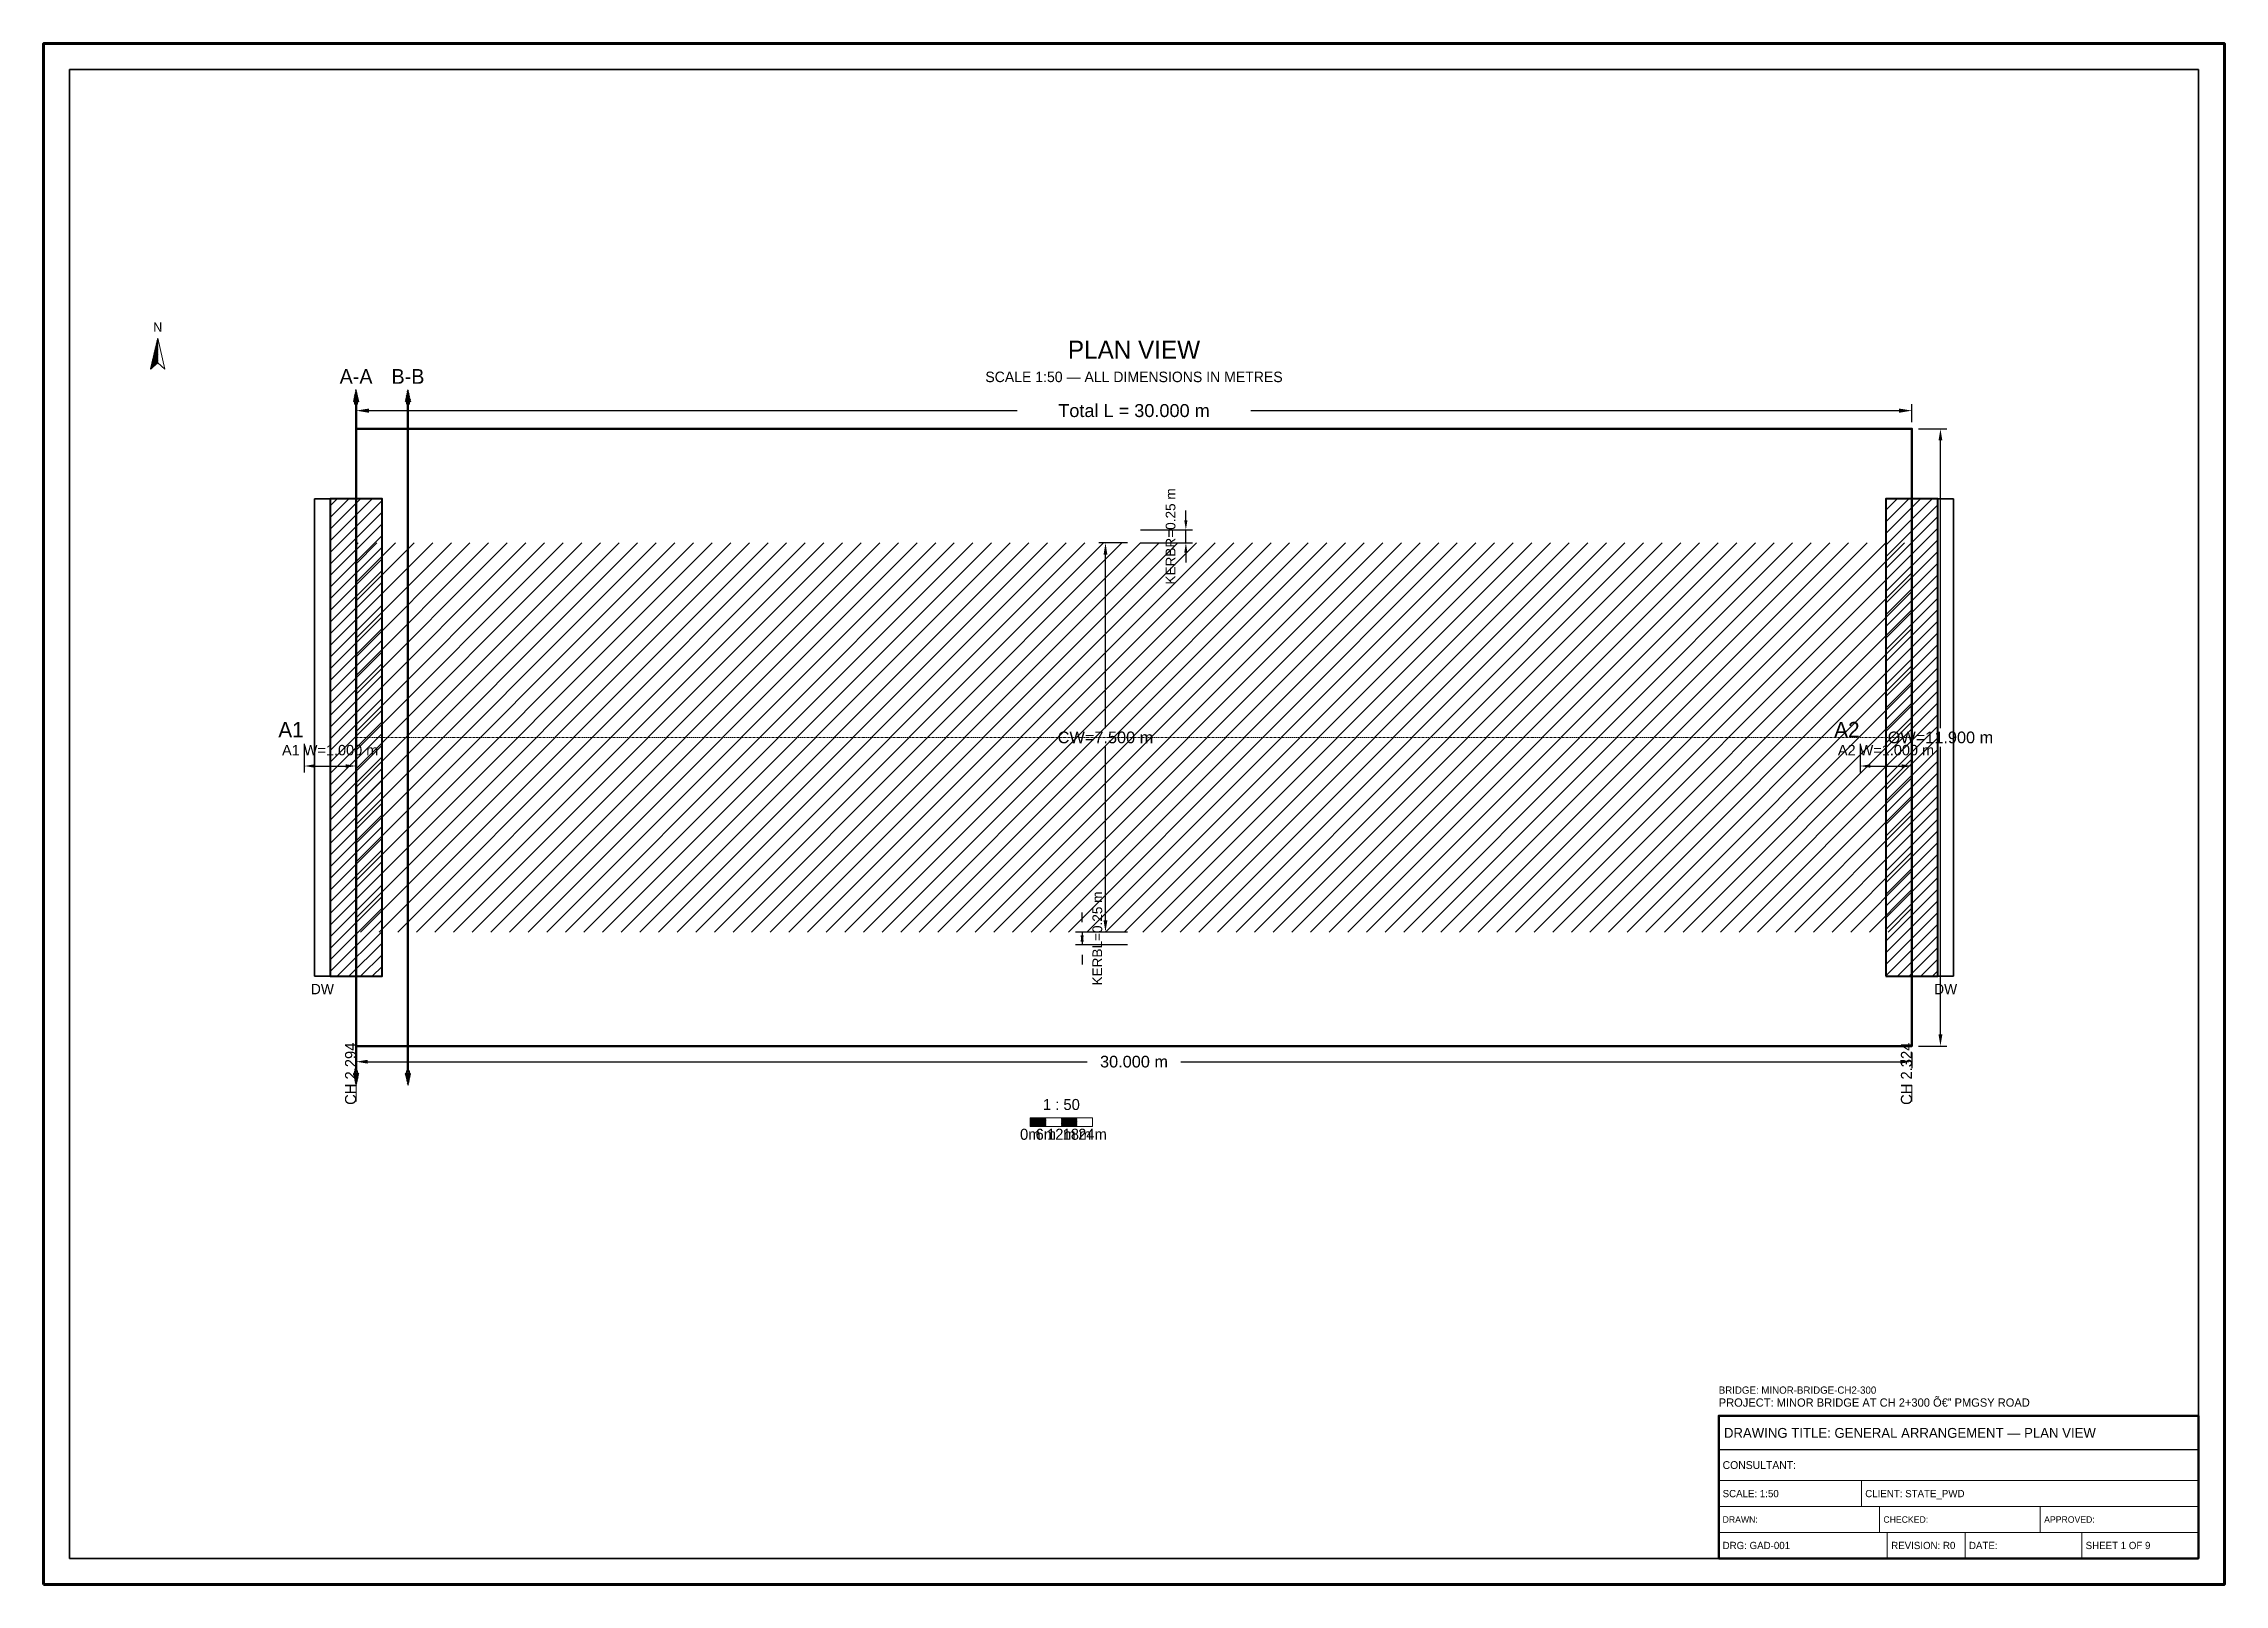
# Model space of a CAD drawing. Header units: metres. Extents: x 0 to 841, y 0 to 594.
import ezdxf
from ezdxf.enums import TextEntityAlignment as Align

# ---------------------------------------------------------------- set-up
doc = ezdxf.new("R2010")
doc.units = ezdxf.units.M
doc.linetypes.add('CENTER', pattern=[1.5, 0.75, -0.25, 0.25, -0.25])
doc.linetypes.add('DASHED', pattern=[0.5, 0.375, -0.125])
for name, color, linetype, lineweight in [('BORDER-INNER', 7, 'Continuous', 35), ('BORDER-OUTER', 7, 'Continuous', 70), ('CIVIL-CHAINAGE', 7, 'Continuous', 18), ('DIM-CHAINAGE', 3, 'Continuous', 18), ('DIM-LINEAR', 3, 'Continuous', 18), ('STRUC-CENTRE', 6, 'CENTER', 18), ('STRUC-HATCHING', 8, 'Continuous', 18), ('STRUC-OUTLINE', 1, 'Continuous', 50), ('STRUC-SECTION', 2, 'Continuous', 35), ('SUB-ABUT', 3, 'Continuous', 35), ('SUB-DIRT-WALL', 3, 'Continuous', 35), ('SUPER-DECK', 2, 'Continuous', 50), ('SYM-NORTHARROW', 7, 'Continuous', 18), ('SYM-SCALE', 7, 'Continuous', 13), ('TEXT-GENERAL', 7, 'Continuous', 18), ('TEXT-HEADER', 7, 'Continuous', 25), ('TEXT-SPEC', 7, 'Continuous', 13), ('TEXT-TITLE', 7, 'Continuous', 25), ('TITLEBLK-BOX', 7, 'Continuous', 50), ('TITLEBLK-TEXT', 7, 'Continuous', 18)]:
    doc.layers.add(name, color=color, linetype=linetype, lineweight=lineweight)
doc.styles.add('BRIDGE_STD', font='Arial.ttf')
doc.dimstyles.new('pmb100', dxfattribs={"dimtxt": 2.5, "dimasz": 0.9375, "dimexe": 2.5, "dimexo": 2.5, "dimtad": 0, "dimtih": 1, "dimdec": 0, "dimtxsty": 'BRIDGE_STD', "dimcen": 2.5, "dimazin": 3, "dimtfac": 1, "dimtmove": 0, "dimatfit": 3})

msp = doc.modelspace()

# ---------------------------------------------------------------- hatches: boundary and pattern name
at = {"layer": 'STRUC-HATCHING'}
h = msp.add_hatch(dxfattribs=at)
h.set_pattern_fill('ANSI31', scale=1.6)
h.paths.add_polyline_path([(120.5, 251.5), (720.5, 251.5), (720.5, 401.5), (120.5, 401.5)])
at = {"layer": 'STRUC-SECTION'}
h = msp.add_hatch(dxfattribs=at)
h.set_pattern_fill('SOLID')
h.paths.add_polyline_path([(119.45, 455.95), (121.55, 455.95), (120.5, 460.75)])
h = msp.add_hatch(dxfattribs=at)
h.set_pattern_fill('SOLID')
h.paths.add_polyline_path([(139.45, 455.95), (141.55, 455.95), (140.5, 460.75)])
h = msp.add_hatch(dxfattribs=at)
h.set_pattern_fill('SOLID')
h.paths.add_polyline_path([(119.45, 197.05), (121.55, 197.05), (120.5, 192.25)])
h = msp.add_hatch(dxfattribs=at)
h.set_pattern_fill('SOLID')
h.paths.add_polyline_path([(139.45, 197.05), (141.55, 197.05), (140.5, 192.25)])
at = {"layer": 'SUB-ABUT'}
h = msp.add_hatch(dxfattribs=at)
h.set_pattern_fill('ANSI31')
h.paths.add_polyline_path([(110.5, 234.5), (130.5, 234.5), (130.5, 418.5), (110.5, 418.5)])
h = msp.add_hatch(dxfattribs=at)
h.set_pattern_fill('ANSI31')
h.paths.add_polyline_path([(710.5, 234.5), (730.5, 234.5), (730.5, 418.5), (710.5, 418.5)])
at = {"layer": 'SYM-NORTHARROW'}
h = msp.add_hatch(dxfattribs=at)
h.set_pattern_fill('SOLID')
h.paths.add_polyline_path([(44, 480.5), (41.2, 468.5), (44, 470.9)])
at = {"layer": 'SYM-SCALE'}
h = msp.add_hatch(dxfattribs=at)
h.set_pattern_fill('SOLID')
h.paths.add_polyline_path([(380.5, 176.5), (386.5, 176.5), (386.5, 179.9), (380.5, 179.9)])
h = msp.add_hatch(dxfattribs=at)
h.set_pattern_fill('SOLID')
h.paths.add_polyline_path([(392.5, 176.5), (398.5, 176.5), (398.5, 179.9), (392.5, 179.9)])

# ---------------------------------------------------------------- linework, layer by layer
at = {"layer": 'BORDER-INNER'}
msp.add_lwpolyline([(10, 10), (831, 10), (831, 584), (10, 584), (10, 10)], dxfattribs=at)
at = {"layer": 'BORDER-OUTER'}
msp.add_lwpolyline([(0, 0), (841, 0), (841, 594), (0, 594), (0, 0)], dxfattribs=at)
at = {"layer": 'CIVIL-CHAINAGE'}
for p, q in [((120.5, 192.5), (120.5, 186.12)), ((720.5, 192.5), (720.5, 186.12))]:
    msp.add_line(p, q, dxfattribs=at)
at = {"layer": 'STRUC-CENTRE'}
msp.add_line((120.5, 326.5), (720.5, 326.5), dxfattribs=at)
at = {"layer": 'STRUC-OUTLINE', "lineweight": 50}
msp.add_lwpolyline([(120.5, 207.5), (120.5, 445.5), (720.5, 445.5), (720.5, 207.5), (120.5, 207.5)], dxfattribs=at)
at = {"layer": 'STRUC-SECTION', "color": 1, "linetype": 'DASHED', "lineweight": 50}
for p, q in [((120.5, 455.5), (120.5, 197.5)), ((140.5, 455.5), (140.5, 197.5))]:
    msp.add_line(p, q, dxfattribs=at)
at = {"layer": 'STRUC-SECTION', "color": 1}
for points in [[(120.05, 455.05), (120.95, 455.05), (120.95, 455.95), (120.05, 455.95), (120.05, 455.05)], [(140.05, 455.05), (140.95, 455.05), (140.95, 455.95), (140.05, 455.95), (140.05, 455.05)], [(120.05, 197.05), (120.95, 197.05), (120.95, 197.95), (120.05, 197.95), (120.05, 197.05)], [(140.05, 197.05), (140.95, 197.05), (140.95, 197.95), (140.05, 197.95), (140.05, 197.05)]]:
    msp.add_lwpolyline(points, dxfattribs=at)
at = {"layer": 'SUB-ABUT', "lineweight": 40}
for points in [[(110.5, 234.5), (130.5, 234.5), (130.5, 418.5), (110.5, 418.5), (110.5, 234.5)], [(710.5, 234.5), (730.5, 234.5), (730.5, 418.5), (710.5, 418.5), (710.5, 234.5)]]:
    msp.add_lwpolyline(points, dxfattribs=at)
at = {"layer": 'SUB-DIRT-WALL', "lineweight": 35}
for points in [[(104.5, 234.5), (110.5, 234.5), (110.5, 418.5), (104.5, 418.5), (104.5, 234.5)], [(730.5, 234.5), (736.5, 234.5), (736.5, 418.5), (730.5, 418.5), (730.5, 234.5)]]:
    msp.add_lwpolyline(points, dxfattribs=at)
at = {"layer": 'SUPER-DECK', "lineweight": 30}
msp.add_lwpolyline([(120.5, 207.5), (120.5, 445.5), (720.5, 445.5), (720.5, 207.5), (120.5, 207.5)], dxfattribs=at)
at = {"layer": 'SYM-NORTHARROW'}
msp.add_lwpolyline([(44, 480.5), (41.2, 468.5), (44, 470.9), (46.8, 468.5), (44, 480.5)], dxfattribs=at)
at = {"layer": 'SYM-SCALE'}
msp.add_lwpolyline([(380.5, 176.5), (404.5, 176.5), (404.5, 179.9), (380.5, 179.9), (380.5, 176.5)], dxfattribs=at)
at = {"layer": 'TITLEBLK-BOX', "lineweight": 50}
msp.add_lwpolyline([(646, 10), (831, 10), (831, 65), (646, 65), (646, 10)], dxfattribs=at)
at = {"layer": 'TITLEBLK-BOX', "lineweight": 30}
msp.add_lwpolyline([(646, 52), (831, 52), (831, 65), (646, 65), (646, 52)], dxfattribs=at)
at = {"layer": 'TITLEBLK-BOX', "lineweight": 18}
for points in [[(646, 40), (831, 40), (831, 52), (646, 52), (646, 40)], [(646, 30), (701, 30), (701, 40), (646, 40), (646, 30)], [(701, 30), (831, 30), (831, 40), (701, 40), (701, 30)], [(646, 20), (708, 20), (708, 30), (646, 30), (646, 20)], [(708, 20), (770, 20), (770, 30), (708, 30), (708, 20)], [(770, 20), (831, 20), (831, 30), (770, 30), (770, 20)], [(646, 10), (711, 10), (711, 20), (646, 20), (646, 10)], [(711, 10), (741, 10), (741, 20), (711, 20), (711, 10)], [(741, 10), (786, 10), (786, 20), (741, 20), (741, 10)], [(786, 10), (831, 10), (831, 20), (786, 20), (786, 10)]]:
    msp.add_lwpolyline(points, dxfattribs=at)

# ---------------------------------------------------------------- texts
at = {"layer": 'DIM-CHAINAGE'}
for s, p in [('CH 2.294', (120.5, 184.85)), ('CH 2.324', (720.5, 184.85))]:
    msp.add_text(s, height=4.25, rotation=90, dxfattribs=at).set_placement(p)
at = {"layer": 'SYM-NORTHARROW'}
msp.add_text('N', height=3.6, dxfattribs=at).set_placement((44, 482.9), align=Align.CENTER)
at = {"layer": 'TEXT-GENERAL'}
for s, p in [('A1', (90.5, 326.5)), ('A2', (690.5, 326.5))]:
    msp.add_text(s, height=6, dxfattribs=at).set_placement(p)
for s, p in [('1 : 50', (392.5, 182.88)), ('0m', (380.5, 171.4)), ('6m', (386.5, 171.4)), ('12m', (392.5, 171.4)), ('18m', (398.5, 171.4)), ('24m', (404.5, 171.4))]:
    msp.add_text(s, height=4.25, dxfattribs=at).set_placement(p, align=Align.CENTER)
at = {"layer": 'TEXT-HEADER'}
msp.add_text('PLAN VIEW', height=7, dxfattribs=at).set_placement((420.5, 472.5), align=Align.CENTER)
at = {"layer": 'TEXT-HEADER', "color": 1}
for s, p in [('A-A', (120.5, 462.85)), ('B-B', (140.5, 462.85))]:
    msp.add_text(s, height=5.7, dxfattribs=at).set_placement(p, align=Align.CENTER)
at = {"layer": 'TEXT-SPEC', "color": 8}
msp.add_text('SCALE 1:50 — ALL DIMENSIONS IN METRES', height=4.05, dxfattribs=at).set_placement((420.5, 463.5), align=Align.CENTER)
at = {"layer": 'TEXT-SPEC'}
for p in [(107.5, 227.5), (733.5, 227.5)]:
    msp.add_text('DW', height=4, dxfattribs=at).set_placement(p, align=Align.CENTER)
at = {"layer": 'TEXT-TITLE'}
for s, height, p in [('PROJECT: MINOR BRIDGE AT CH 2+300 â€” PMGSY ROAD', 3.2, (646, 68.5)), ('DRAWING TITLE: GENERAL ARRANGEMENT — PLAN VIEW', 3.8, (648, 56.5))]:
    msp.add_text(s, height=height, dxfattribs=at).set_placement(p)
at = {"layer": 'TITLEBLK-TEXT'}
for s, height, p in [('BRIDGE: MINOR-BRIDGE-CH2-300', 2.8, (646, 73.5)), ('CONSULTANT: ', 3, (647.5, 44.5)), ('SCALE: 1:50', 2.8, (647.5, 33.6)), ('CLIENT: STATE_PWD', 2.8, (702.5, 33.6)), ('DRAWN: ', 2.5, (647.5, 23.75)), ('CHECKED: ', 2.5, (709.5, 23.75)), ('APPROVED: ', 2.5, (771.5, 23.75)), ('DRG: GAD-001', 2.8, (647.5, 13.6)), ('REVISION: R0', 2.8, (712.5, 13.6)), ('DATE: ', 2.8, (742.5, 13.6)), ('SHEET 1 OF 9', 2.8, (787.5, 13.6))]:
    msp.add_text(s, height=height, dxfattribs=at).set_placement(p)

# ---------------------------------------------------------------- dimensions: what is measured, and where the dimension line sits
at = {"layer": 'DIM-LINEAR'}
for base, p1, p2, text, override in [((120.5, 452.5), (120.5, 445.5), (720.5, 445.5), 'Total L = 30.000 m', {"dimtxt": 5, "dimasz": 5, "dimgap": 2, "dimclrt": 3}), ((100.5, 315.5), (100.5, 326.5), (120.5, 326.5), 'A1 W=1.000 m', {"dimtxt": 4, "dimasz": 4, "dimgap": 1.6, "dimclrt": 3}), ((700.5, 315.5), (700.5, 326.5), (720.5, 326.5), 'A2 W=1.000 m', {"dimtxt": 4, "dimasz": 4, "dimgap": 1.6, "dimclrt": 3}), ((120.5, 201.5), (120.5, 207.5), (720.5, 207.5), '30.000 m', {"dimtxt": 4.5, "dimasz": 4.5, "dimgap": 1.8, "dimclrt": 3})]:
    msp.add_linear_dim(base=base, p1=p1, p2=p2, text=text, dimstyle='pmb100', override=override, dxfattribs=at).render()
for base, p1, p2, text, override in [((731.5, 207.5), (720.5, 207.5), (720.5, 445.5), 'OW=11.900 m', {"dimtxt": 4.5, "dimasz": 4.5, "dimgap": 1.8, "dimclrt": 3}), ((440.5, 401.5), (420.5, 401.5), (420.5, 406.5), 'KERBR=0.25 m', {"dimtxt": 3.75, "dimasz": 3.75, "dimgap": 1.5, "dimclrt": 3}), ((409.5, 251.5), (420.5, 251.5), (420.5, 401.5), 'CW=7.500 m', {"dimtxt": 4.5, "dimasz": 4.5, "dimgap": 1.8, "dimclrt": 3}), ((400.5, 251.5), (420.5, 251.5), (420.5, 246.5), 'KERBL=0.25 m', {"dimtxt": 3.75, "dimasz": 3.75, "dimgap": 1.5, "dimclrt": 3})]:
    msp.add_linear_dim(base=base, p1=p1, p2=p2, angle=90, text=text, dimstyle='pmb100', override=override, dxfattribs=at).render()

doc.saveas('drawing.dxf')
